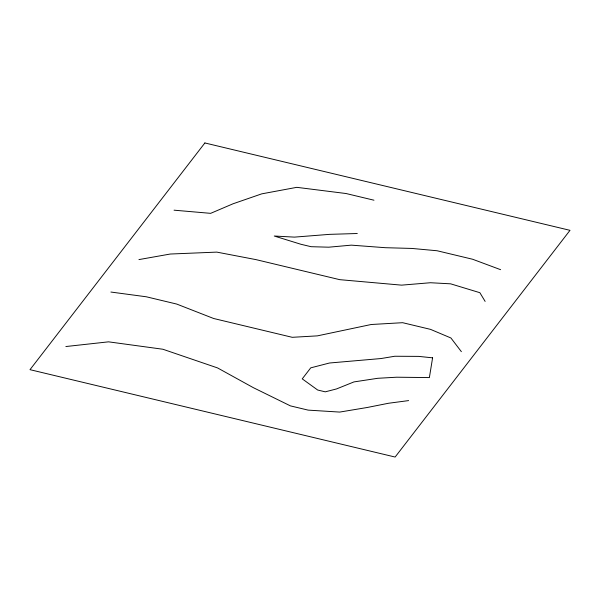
<?xml version="1.0" encoding="UTF-8"?>
<svg xmlns="http://www.w3.org/2000/svg" width="600" height="600" viewBox="0 0 600 600"><rect width="100%" height="100%" fill="white"/><g stroke="black" fill="none" stroke-linecap="round" stroke-linejoin="round"><path stroke-width="0.9" d="M138.938 259.59L170.257 254.032L216.795 252.112L256.043 259.635L339.712 279.66L401.572 285.142L430.463 282.735L450.638 283.83L479.85 292.688L485.138 301.41M408.623 400.597L388.553 403.252L367.267 407.482L339.697 412.08L308.168 410.123L290.415 405.877L253.38 387.69L217.567 367.928L162.892 349.245L108.54 341.835L65.858 346.538M357.293 233.513L329.61 234.353L294.435 237.12L274.26 236.025L300.938 244.275L311.077 246.697L328.718 247.192L351.33 245.145L385.395 247.702L411.862 248.438L437.107 250.755L472.605 259.245L500.603 269.678M174.053 210.18L210.653 213.345L233.048 203.782L261.728 193.86L296.798 187.335L346.08 193.53L373.972 200.205M110.903 292.043L146.288 296.782L176.715 304.065L213.645 318.495L292.245 337.312L317.385 335.865L371.212 324.502L402.638 322.695L430.53 329.37L450.915 337.98L461.377 351.675M432.592 357.84L429.382 377.587L396.63 377.212L377.775 378.293L353.955 381.915L336.525 388.935L325.275 391.838L317.663 390.015L302.243 378.87L310.74 367.845L329.49 363.007L380.993 358.545L394.778 356.25L418.702 356.385L432.592 357.84M204.877 142.958L30 369.668L395.123 457.043L570 230.333L204.877 142.958"/></g></svg>
